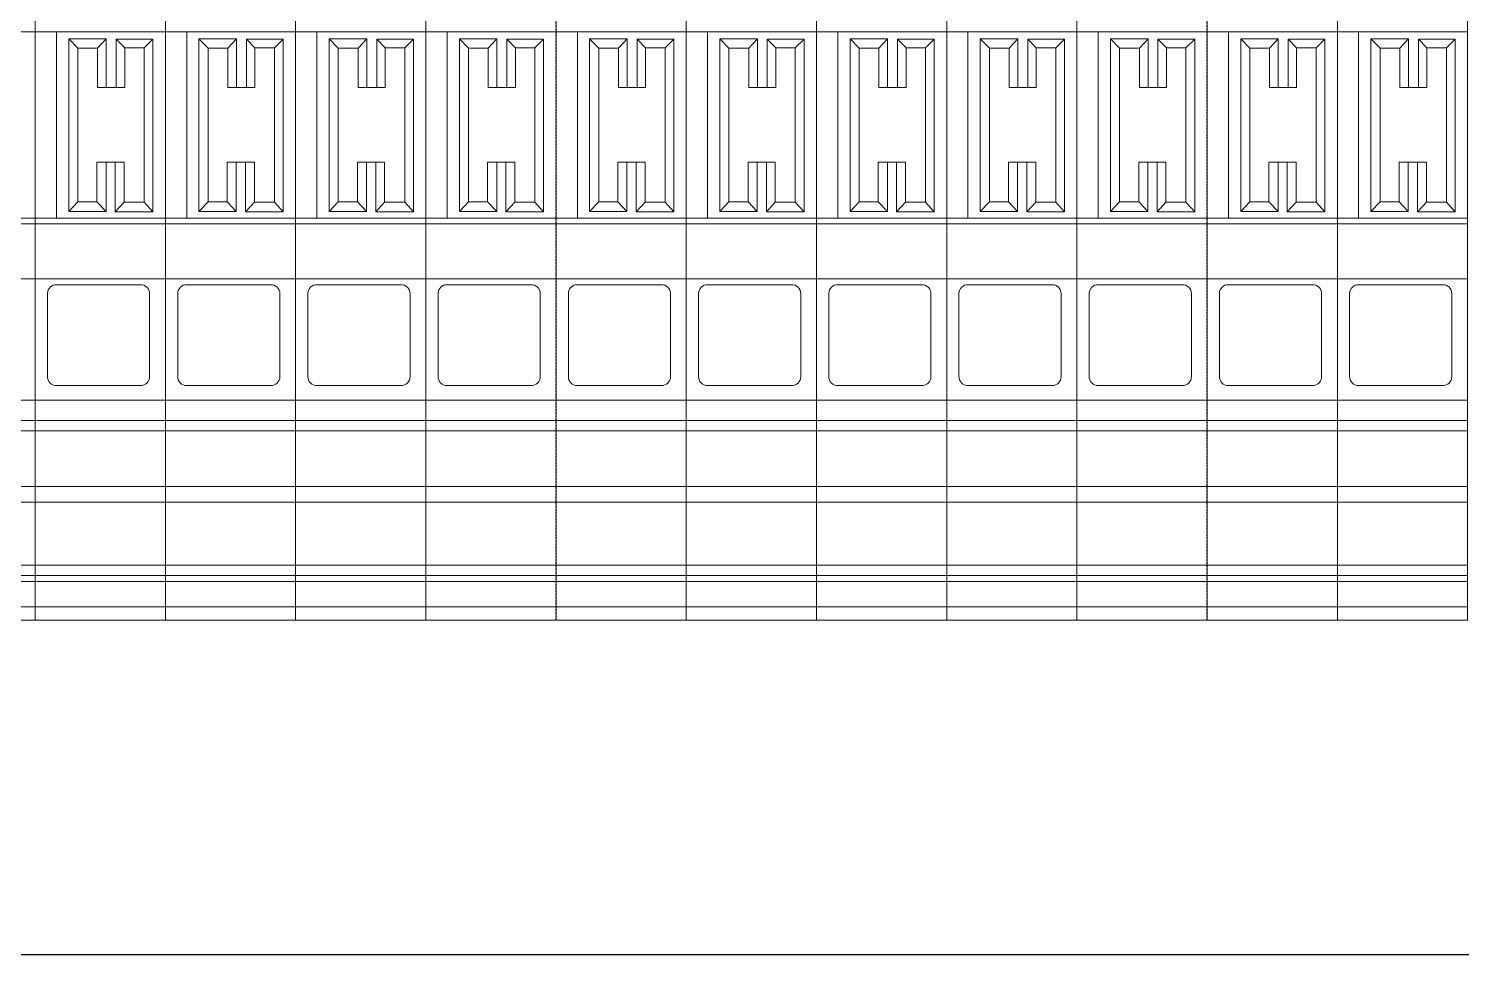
# Model space of a CAD drawing. Header units: inches. Extents: x 784 to 2184505, y 7 to 371504.
# Drawn here: x 1334896 to 1345119, y 277899 to 284505 of the extents above; entities that cross this region are included whole.
import ezdxf

# ---------------------------------------------------------------- set-up
doc = ezdxf.new("R2010")
doc.units = ezdxf.units.IN
doc.header["$MEASUREMENT"] = 0
doc.linetypes.add('DASHED', pattern=[0.3, 0.2, -0.1])

msp = doc.modelspace()

# ---------------------------------------------------------------- linework, layer by layer
at = {"color": 252, "linetype": 'DASHED', "ltscale": 0.25}
for p, q in [((1338658.94062, 284160.87842, 22109411.77061), (1338658.94062, 286956.45739, 22109411.77061)), ((1343304.87185, 284160.87842, 22109411.77061), (1343304.87185, 286956.45739, 22109411.77061)), ((1338658.94062, 282745.64994, 22109411.77061), (1338658.94062, 284160.87842, 22109411.77061)), ((1343304.87185, 282745.64994, 22109411.77061), (1343304.87185, 284160.87842, 22109411.77061)), ((1338658.94062, 280283.64002, 22109411.77061), (1338658.94062, 282745.64994, 22109411.77061)), ((1343304.87185, 280283.64002, 22109411.77061), (1343304.87185, 282745.64994, 22109411.77061))]:
    msp.add_line(p, q, dxfattribs=at)
at = {"color": 0, "lineweight": 13}
for p, q in [((1334013.00939, 284483.26549, 22109411.77061), (1334942.19564, 284483.26549, 22109411.77061)), ((1334942.19564, 284483.26549, 22109411.77061), (1335871.38188, 284483.26549, 22109411.77061)), ((1335094.15284, 283151.89598, 22109411.77061), (1335094.15284, 284483.26549, 22109411.77061)), ((1335181.9584, 283201.40682, 22109411.77061), (1335181.9584, 284432.07839, 22109411.77061)), ((1335181.9584, 284432.07839, 22109411.77061), (1335449.55629, 284432.07839, 22109411.77061)), ((1335246.97197, 284366.62057, 22109411.77061), (1335181.9584, 284432.07839, 22109411.77061)), ((1335387.76139, 284366.62057, 22109411.77061), (1335449.55629, 284432.07839, 22109411.77061)), ((1335449.55629, 284432.07839, 22109411.77061), (1335449.55629, 284086.43111, 22109411.77061)), ((1335520.63698, 284086.43111, 22109411.77061), (1335520.63698, 284429.29091, 22109411.77061)), ((1335520.63698, 284429.29091, 22109411.77061), (1335782.65992, 284429.29091, 22109411.77061)), ((1335581.02944, 284367.68329, 22109411.77061), (1335520.63698, 284429.29091, 22109411.77061)), ((1335720.40334, 284367.68329, 22109411.77061), (1335782.65992, 284429.29091, 22109411.77061)), ((1335782.65992, 284429.29091, 22109411.77061), (1335782.65992, 283198.61934, 22109411.77061)), ((1335871.38188, 284483.26549, 22109411.77061), (1336800.56813, 284483.26549, 22109411.77061)), ((1336023.33908, 283151.89598, 22109411.77061), (1336023.33908, 284483.26549, 22109411.77061)), ((1336111.14464, 283201.40682, 22109411.77061), (1336111.14464, 284432.07839, 22109411.77061)), ((1336111.14464, 284432.07839, 22109411.77061), (1336378.74254, 284432.07839, 22109411.77061)), ((1336176.15821, 284366.62057, 22109411.77061), (1336111.14464, 284432.07839, 22109411.77061)), ((1336316.94763, 284366.62057, 22109411.77061), (1336378.74254, 284432.07839, 22109411.77061)), ((1336378.74254, 284432.07839, 22109411.77061), (1336378.74254, 284086.43111, 22109411.77061)), ((1336449.82323, 284086.43111, 22109411.77061), (1336449.82323, 284429.29091, 22109411.77061)), ((1336449.82323, 284429.29091, 22109411.77061), (1336711.84617, 284429.29091, 22109411.77061)), ((1336510.21568, 284367.68329, 22109411.77061), (1336449.82323, 284429.29091, 22109411.77061)), ((1336649.58959, 284367.68329, 22109411.77061), (1336711.84617, 284429.29091, 22109411.77061)), ((1336711.84617, 284429.29091, 22109411.77061), (1336711.84617, 283198.61934, 22109411.77061)), ((1336800.56813, 284483.26549, 22109411.77061), (1337729.75438, 284483.26549, 22109411.77061)), ((1336952.52533, 283151.89598, 22109411.77061), (1336952.52533, 284483.26549, 22109411.77061)), ((1337040.33089, 283201.40682, 22109411.77061), (1337040.33089, 284432.07839, 22109411.77061)), ((1337040.33089, 284432.07839, 22109411.77061), (1337307.92878, 284432.07839, 22109411.77061)), ((1337105.34446, 284366.62057, 22109411.77061), (1337040.33089, 284432.07839, 22109411.77061)), ((1337246.13388, 284366.62057, 22109411.77061), (1337307.92878, 284432.07839, 22109411.77061)), ((1337307.92878, 284432.07839, 22109411.77061), (1337307.92878, 284086.43111, 22109411.77061)), ((1337379.00948, 284086.43111, 22109411.77061), (1337379.00948, 284429.29091, 22109411.77061)), ((1337379.00948, 284429.29091, 22109411.77061), (1337641.03242, 284429.29091, 22109411.77061)), ((1337439.40193, 284367.68329, 22109411.77061), (1337379.00948, 284429.29091, 22109411.77061)), ((1337578.77584, 284367.68329, 22109411.77061), (1337641.03242, 284429.29091, 22109411.77061)), ((1337641.03242, 284429.29091, 22109411.77061), (1337641.03242, 283198.61934, 22109411.77061)), ((1337729.75438, 284483.26549, 22109411.77061), (1338658.94062, 284483.26549, 22109411.77061)), ((1337881.71157, 283151.89598, 22109411.77061), (1337881.71157, 284483.26549, 22109411.77061)), ((1337969.51713, 283201.40682, 22109411.77061), (1337969.51713, 284432.07839, 22109411.77061)), ((1337969.51713, 284432.07839, 22109411.77061), (1338237.11503, 284432.07839, 22109411.77061)), ((1338034.5307, 284366.62057, 22109411.77061), (1337969.51713, 284432.07839, 22109411.77061)), ((1338175.32013, 284366.62057, 22109411.77061), (1338237.11503, 284432.07839, 22109411.77061)), ((1338237.11503, 284432.07839, 22109411.77061), (1338237.11503, 284086.43111, 22109411.77061)), ((1338308.19572, 284086.43111, 22109411.77061), (1338308.19572, 284429.29091, 22109411.77061)), ((1338308.19572, 284429.29091, 22109411.77061), (1338570.21866, 284429.29091, 22109411.77061)), ((1338368.58818, 284367.68329, 22109411.77061), (1338308.19572, 284429.29091, 22109411.77061)), ((1338507.96208, 284367.68329, 22109411.77061), (1338570.21866, 284429.29091, 22109411.77061)), ((1338570.21866, 284429.29091, 22109411.77061), (1338570.21866, 283198.61934, 22109411.77061)), ((1338658.94062, 284483.26549, 22109411.77061), (1339588.12687, 284483.26549, 22109411.77061)), ((1338810.89782, 283151.89598, 22109411.77061), (1338810.89782, 284483.26549, 22109411.77061)), ((1338898.70338, 283201.40682, 22109411.77061), (1338898.70338, 284432.07839, 22109411.77061)), ((1338898.70338, 284432.07839, 22109411.77061), (1339166.30128, 284432.07839, 22109411.77061)), ((1338963.71695, 284366.62057, 22109411.77061), (1338898.70338, 284432.07839, 22109411.77061)), ((1339104.50637, 284366.62057, 22109411.77061), (1339166.30128, 284432.07839, 22109411.77061)), ((1339166.30128, 284432.07839, 22109411.77061), (1339166.30128, 284086.43111, 22109411.77061)), ((1339237.38197, 284086.43111, 22109411.77061), (1339237.38197, 284429.29091, 22109411.77061)), ((1339237.38197, 284429.29091, 22109411.77061), (1339499.40491, 284429.29091, 22109411.77061)), ((1339297.77442, 284367.68329, 22109411.77061), (1339237.38197, 284429.29091, 22109411.77061)), ((1339437.14833, 284367.68329, 22109411.77061), (1339499.40491, 284429.29091, 22109411.77061)), ((1339499.40491, 284429.29091, 22109411.77061), (1339499.40491, 283198.61934, 22109411.77061)), ((1339588.12687, 284483.26549, 22109411.77061), (1340517.31311, 284483.26549, 22109411.77061)), ((1339740.08407, 283151.89598, 22109411.77061), (1339740.08407, 284483.26549, 22109411.77061)), ((1339827.88963, 283201.40682, 22109411.77061), (1339827.88963, 284432.07839, 22109411.77061)), ((1339827.88963, 284432.07839, 22109411.77061), (1340095.48752, 284432.07839, 22109411.77061)), ((1339892.9032, 284366.62057, 22109411.77061), (1339827.88963, 284432.07839, 22109411.77061)), ((1340033.69262, 284366.62057, 22109411.77061), (1340095.48752, 284432.07839, 22109411.77061)), ((1340095.48752, 284432.07839, 22109411.77061), (1340095.48752, 284086.43111, 22109411.77061)), ((1340166.56821, 284086.43111, 22109411.77061), (1340166.56821, 284429.29091, 22109411.77061)), ((1340166.56821, 284429.29091, 22109411.77061), (1340428.59115, 284429.29091, 22109411.77061)), ((1340226.96067, 284367.68329, 22109411.77061), (1340166.56821, 284429.29091, 22109411.77061)), ((1340366.33457, 284367.68329, 22109411.77061), (1340428.59115, 284429.29091, 22109411.77061)), ((1340428.59115, 284429.29091, 22109411.77061), (1340428.59115, 283198.61934, 22109411.77061)), ((1340517.31311, 284483.26549, 22109411.77061), (1341446.49936, 284483.26549, 22109411.77061)), ((1340669.27031, 283151.89598, 22109411.77061), (1340669.27031, 284483.26549, 22109411.77061)), ((1340757.07587, 283201.40682, 22109411.77061), (1340757.07587, 284432.07839, 22109411.77061)), ((1340757.07587, 284432.07839, 22109411.77061), (1341024.67377, 284432.07839, 22109411.77061)), ((1340822.08944, 284366.62057, 22109411.77061), (1340757.07587, 284432.07839, 22109411.77061)), ((1340962.87886, 284366.62057, 22109411.77061), (1341024.67377, 284432.07839, 22109411.77061)), ((1341024.67377, 284432.07839, 22109411.77061), (1341024.67377, 284086.43111, 22109411.77061)), ((1341095.75446, 284086.43111, 22109411.77061), (1341095.75446, 284429.29091, 22109411.77061)), ((1341095.75446, 284429.29091, 22109411.77061), (1341357.7774, 284429.29091, 22109411.77061)), ((1341156.14691, 284367.68329, 22109411.77061), (1341095.75446, 284429.29091, 22109411.77061)), ((1341295.52082, 284367.68329, 22109411.77061), (1341357.7774, 284429.29091, 22109411.77061)), ((1341357.7774, 284429.29091, 22109411.77061), (1341357.7774, 283198.61934, 22109411.77061)), ((1341446.49936, 284483.26549, 22109411.77061), (1342375.68561, 284483.26549, 22109411.77061)), ((1341598.45656, 283151.89598, 22109411.77061), (1341598.45656, 284483.26549, 22109411.77061)), ((1341686.26212, 283201.40682, 22109411.77061), (1341686.26212, 284432.07839, 22109411.77061)), ((1341686.26212, 284432.07839, 22109411.77061), (1341953.86001, 284432.07839, 22109411.77061)), ((1341751.27569, 284366.62057, 22109411.77061), (1341686.26212, 284432.07839, 22109411.77061)), ((1341892.06511, 284366.62057, 22109411.77061), (1341953.86001, 284432.07839, 22109411.77061)), ((1341953.86001, 284432.07839, 22109411.77061), (1341953.86001, 284086.43111, 22109411.77061)), ((1342024.9407, 284086.43111, 22109411.77061), (1342024.9407, 284429.29091, 22109411.77061)), ((1342024.9407, 284429.29091, 22109411.77061), (1342286.96364, 284429.29091, 22109411.77061)), ((1342085.33316, 284367.68329, 22109411.77061), (1342024.9407, 284429.29091, 22109411.77061)), ((1342224.70706, 284367.68329, 22109411.77061), (1342286.96364, 284429.29091, 22109411.77061)), ((1342286.96364, 284429.29091, 22109411.77061), (1342286.96364, 283198.61934, 22109411.77061)), ((1342375.68561, 284483.26549, 22109411.77061), (1343304.87185, 284483.26549, 22109411.77061)), ((1342527.6428, 283151.89598, 22109411.77061), (1342527.6428, 284483.26549, 22109411.77061)), ((1342615.44836, 283201.40682, 22109411.77061), (1342615.44836, 284432.07839, 22109411.77061)), ((1342615.44836, 284432.07839, 22109411.77061), (1342883.04626, 284432.07839, 22109411.77061)), ((1342680.46193, 284366.62057, 22109411.77061), (1342615.44836, 284432.07839, 22109411.77061)), ((1342821.25135, 284366.62057, 22109411.77061), (1342883.04626, 284432.07839, 22109411.77061)), ((1342883.04626, 284432.07839, 22109411.77061), (1342883.04626, 284086.43111, 22109411.77061)), ((1342954.12695, 284086.43111, 22109411.77061), (1342954.12695, 284429.29091, 22109411.77061)), ((1342954.12695, 284429.29091, 22109411.77061), (1343216.14989, 284429.29091, 22109411.77061)), ((1343014.5194, 284367.68329, 22109411.77061), (1342954.12695, 284429.29091, 22109411.77061)), ((1343153.89331, 284367.68329, 22109411.77061), (1343216.14989, 284429.29091, 22109411.77061)), ((1343216.14989, 284429.29091, 22109411.77061), (1343216.14989, 283198.61934, 22109411.77061)), ((1343304.87185, 284483.26549, 22109411.77061), (1344234.0581, 284483.26549, 22109411.77061)), ((1343456.82905, 283151.89598, 22109411.77061), (1343456.82905, 284483.26549, 22109411.77061)), ((1343544.63461, 283201.40682, 22109411.77061), (1343544.63461, 284432.07839, 22109411.77061)), ((1343544.63461, 284432.07839, 22109411.77061), (1343812.2325, 284432.07839, 22109411.77061)), ((1343609.64818, 284366.62057, 22109411.77061), (1343544.63461, 284432.07839, 22109411.77061)), ((1343750.4376, 284366.62057, 22109411.77061), (1343812.2325, 284432.07839, 22109411.77061)), ((1343812.2325, 284432.07839, 22109411.77061), (1343812.2325, 284086.43111, 22109411.77061)), ((1343883.3132, 284086.43111, 22109411.77061), (1343883.3132, 284429.29091, 22109411.77061)), ((1343883.3132, 284429.29091, 22109411.77061), (1344145.33614, 284429.29091, 22109411.77061)), ((1343943.70565, 284367.68329, 22109411.77061), (1343883.3132, 284429.29091, 22109411.77061)), ((1344083.07956, 284367.68329, 22109411.77061), (1344145.33614, 284429.29091, 22109411.77061)), ((1344145.33614, 284429.29091, 22109411.77061), (1344145.33614, 283198.61934, 22109411.77061)), ((1344234.0581, 284483.26549, 22109411.77061), (1345163.24434, 284483.26549, 22109411.77061)), ((1344386.01529, 283151.89598, 22109411.77061), (1344386.01529, 284483.26549, 22109411.77061)), ((1344473.82085, 283201.40682, 22109411.77061), (1344473.82085, 284432.07839, 22109411.77061)), ((1344473.82085, 284432.07839, 22109411.77061), (1344741.41875, 284432.07839, 22109411.77061)), ((1344538.83443, 284366.62057, 22109411.77061), (1344473.82085, 284432.07839, 22109411.77061)), ((1344679.62385, 284366.62057, 22109411.77061), (1344741.41875, 284432.07839, 22109411.77061)), ((1344741.41875, 284432.07839, 22109411.77061), (1344741.41875, 284086.43111, 22109411.77061)), ((1344812.49944, 284086.43111, 22109411.77061), (1344812.49944, 284429.29091, 22109411.77061)), ((1344812.49944, 284429.29091, 22109411.77061), (1345074.52238, 284429.29091, 22109411.77061)), ((1344872.8919, 284367.68329, 22109411.77061), (1344812.49944, 284429.29091, 22109411.77061)), ((1345012.2658, 284367.68329, 22109411.77061), (1345074.52238, 284429.29091, 22109411.77061)), ((1345074.52238, 284429.29091, 22109411.77061), (1345074.52238, 283198.61934, 22109411.77061)), ((1335246.97197, 283269.48661, 22109411.77061), (1335246.97197, 284366.62057, 22109411.77061)), ((1335246.97197, 284366.62057, 22109411.77061), (1335387.76139, 284366.62057, 22109411.77061)), ((1335387.76139, 284366.62057, 22109411.77061), (1335387.76139, 284086.43111, 22109411.77061)), ((1335581.02944, 284086.43111, 22109411.77061), (1335581.02944, 284367.68329, 22109411.77061)), ((1335581.02944, 284367.68329, 22109411.77061), (1335720.40334, 284367.68329, 22109411.77061)), ((1335720.40334, 284367.68329, 22109411.77061), (1335720.40334, 283266.62945, 22109411.77061)), ((1336176.15821, 283269.48661, 22109411.77061), (1336176.15821, 284366.62057, 22109411.77061)), ((1336176.15821, 284366.62057, 22109411.77061), (1336316.94763, 284366.62057, 22109411.77061)), ((1336316.94763, 284366.62057, 22109411.77061), (1336316.94763, 284086.43111, 22109411.77061)), ((1336510.21568, 284086.43111, 22109411.77061), (1336510.21568, 284367.68329, 22109411.77061)), ((1336510.21568, 284367.68329, 22109411.77061), (1336649.58959, 284367.68329, 22109411.77061)), ((1336649.58959, 284367.68329, 22109411.77061), (1336649.58959, 283266.62945, 22109411.77061)), ((1337105.34446, 283269.48661, 22109411.77061), (1337105.34446, 284366.62057, 22109411.77061)), ((1337105.34446, 284366.62057, 22109411.77061), (1337246.13388, 284366.62057, 22109411.77061)), ((1337246.13388, 284366.62057, 22109411.77061), (1337246.13388, 284086.43111, 22109411.77061)), ((1337439.40193, 284086.43111, 22109411.77061), (1337439.40193, 284367.68329, 22109411.77061)), ((1337439.40193, 284367.68329, 22109411.77061), (1337578.77584, 284367.68329, 22109411.77061)), ((1337578.77584, 284367.68329, 22109411.77061), (1337578.77584, 283266.62945, 22109411.77061)), ((1338034.5307, 283269.48661, 22109411.77061), (1338034.5307, 284366.62057, 22109411.77061)), ((1338034.5307, 284366.62057, 22109411.77061), (1338175.32013, 284366.62057, 22109411.77061)), ((1338175.32013, 284366.62057, 22109411.77061), (1338175.32013, 284086.43111, 22109411.77061)), ((1338368.58818, 284086.43111, 22109411.77061), (1338368.58818, 284367.68329, 22109411.77061)), ((1338368.58818, 284367.68329, 22109411.77061), (1338507.96208, 284367.68329, 22109411.77061)), ((1338507.96208, 284367.68329, 22109411.77061), (1338507.96208, 283266.62945, 22109411.77061)), ((1338963.71695, 283269.48661, 22109411.77061), (1338963.71695, 284366.62057, 22109411.77061)), ((1338963.71695, 284366.62057, 22109411.77061), (1339104.50637, 284366.62057, 22109411.77061)), ((1339104.50637, 284366.62057, 22109411.77061), (1339104.50637, 284086.43111, 22109411.77061)), ((1339297.77442, 284086.43111, 22109411.77061), (1339297.77442, 284367.68329, 22109411.77061)), ((1339297.77442, 284367.68329, 22109411.77061), (1339437.14833, 284367.68329, 22109411.77061)), ((1339437.14833, 284367.68329, 22109411.77061), (1339437.14833, 283266.62945, 22109411.77061)), ((1339892.9032, 283269.48661, 22109411.77061), (1339892.9032, 284366.62057, 22109411.77061)), ((1339892.9032, 284366.62057, 22109411.77061), (1340033.69262, 284366.62057, 22109411.77061)), ((1340033.69262, 284366.62057, 22109411.77061), (1340033.69262, 284086.43111, 22109411.77061)), ((1340226.96067, 284086.43111, 22109411.77061), (1340226.96067, 284367.68329, 22109411.77061)), ((1340226.96067, 284367.68329, 22109411.77061), (1340366.33457, 284367.68329, 22109411.77061)), ((1340366.33457, 284367.68329, 22109411.77061), (1340366.33457, 283266.62945, 22109411.77061)), ((1340822.08944, 283269.48661, 22109411.77061), (1340822.08944, 284366.62057, 22109411.77061)), ((1340822.08944, 284366.62057, 22109411.77061), (1340962.87886, 284366.62057, 22109411.77061)), ((1340962.87886, 284366.62057, 22109411.77061), (1340962.87886, 284086.43111, 22109411.77061)), ((1341156.14691, 284086.43111, 22109411.77061), (1341156.14691, 284367.68329, 22109411.77061)), ((1341156.14691, 284367.68329, 22109411.77061), (1341295.52082, 284367.68329, 22109411.77061)), ((1341295.52082, 284367.68329, 22109411.77061), (1341295.52082, 283266.62945, 22109411.77061)), ((1341751.27569, 283269.48661, 22109411.77061), (1341751.27569, 284366.62057, 22109411.77061)), ((1341751.27569, 284366.62057, 22109411.77061), (1341892.06511, 284366.62057, 22109411.77061)), ((1341892.06511, 284366.62057, 22109411.77061), (1341892.06511, 284086.43111, 22109411.77061)), ((1342085.33316, 284086.43111, 22109411.77061), (1342085.33316, 284367.68329, 22109411.77061)), ((1342085.33316, 284367.68329, 22109411.77061), (1342224.70706, 284367.68329, 22109411.77061)), ((1342224.70706, 284367.68329, 22109411.77061), (1342224.70706, 283266.62945, 22109411.77061)), ((1342680.46193, 283269.48661, 22109411.77061), (1342680.46193, 284366.62057, 22109411.77061)), ((1342680.46193, 284366.62057, 22109411.77061), (1342821.25135, 284366.62057, 22109411.77061)), ((1342821.25135, 284366.62057, 22109411.77061), (1342821.25135, 284086.43111, 22109411.77061)), ((1343014.5194, 284086.43111, 22109411.77061), (1343014.5194, 284367.68329, 22109411.77061)), ((1343014.5194, 284367.68329, 22109411.77061), (1343153.89331, 284367.68329, 22109411.77061)), ((1343153.89331, 284367.68329, 22109411.77061), (1343153.89331, 283266.62945, 22109411.77061)), ((1343609.64818, 283269.48661, 22109411.77061), (1343609.64818, 284366.62057, 22109411.77061)), ((1343609.64818, 284366.62057, 22109411.77061), (1343750.4376, 284366.62057, 22109411.77061)), ((1343750.4376, 284366.62057, 22109411.77061), (1343750.4376, 284086.43111, 22109411.77061)), ((1343943.70565, 284086.43111, 22109411.77061), (1343943.70565, 284367.68329, 22109411.77061)), ((1343943.70565, 284367.68329, 22109411.77061), (1344083.07956, 284367.68329, 22109411.77061)), ((1344083.07956, 284367.68329, 22109411.77061), (1344083.07956, 283266.62945, 22109411.77061)), ((1344538.83443, 283269.48661, 22109411.77061), (1344538.83443, 284366.62057, 22109411.77061)), ((1344538.83443, 284366.62057, 22109411.77061), (1344679.62385, 284366.62057, 22109411.77061)), ((1344679.62385, 284366.62057, 22109411.77061), (1344679.62385, 284086.43111, 22109411.77061)), ((1344872.8919, 284086.43111, 22109411.77061), (1344872.8919, 284367.68329, 22109411.77061)), ((1344872.8919, 284367.68329, 22109411.77061), (1345012.2658, 284367.68329, 22109411.77061)), ((1345012.2658, 284367.68329, 22109411.77061), (1345012.2658, 283266.62945, 22109411.77061)), ((1335387.76139, 284086.43111, 22109411.77061), (1335520.63698, 284086.43111, 22109411.77061)), ((1335520.63698, 284086.43111, 22109411.77061), (1335581.02944, 284086.43111, 22109411.77061)), ((1336316.94763, 284086.43111, 22109411.77061), (1336449.82323, 284086.43111, 22109411.77061)), ((1336449.82323, 284086.43111, 22109411.77061), (1336510.21568, 284086.43111, 22109411.77061)), ((1337246.13388, 284086.43111, 22109411.77061), (1337379.00948, 284086.43111, 22109411.77061)), ((1337379.00948, 284086.43111, 22109411.77061), (1337439.40193, 284086.43111, 22109411.77061)), ((1338175.32013, 284086.43111, 22109411.77061), (1338308.19572, 284086.43111, 22109411.77061)), ((1338308.19572, 284086.43111, 22109411.77061), (1338368.58818, 284086.43111, 22109411.77061)), ((1339104.50637, 284086.43111, 22109411.77061), (1339237.38197, 284086.43111, 22109411.77061)), ((1339237.38197, 284086.43111, 22109411.77061), (1339297.77442, 284086.43111, 22109411.77061)), ((1340033.69262, 284086.43111, 22109411.77061), (1340166.56821, 284086.43111, 22109411.77061)), ((1340166.56821, 284086.43111, 22109411.77061), (1340226.96067, 284086.43111, 22109411.77061)), ((1340962.87886, 284086.43111, 22109411.77061), (1341095.75446, 284086.43111, 22109411.77061)), ((1341095.75446, 284086.43111, 22109411.77061), (1341156.14691, 284086.43111, 22109411.77061)), ((1341892.06511, 284086.43111, 22109411.77061), (1342024.9407, 284086.43111, 22109411.77061)), ((1342024.9407, 284086.43111, 22109411.77061), (1342085.33316, 284086.43111, 22109411.77061)), ((1342821.25135, 284086.43111, 22109411.77061), (1342954.12695, 284086.43111, 22109411.77061)), ((1342954.12695, 284086.43111, 22109411.77061), (1343014.5194, 284086.43111, 22109411.77061)), ((1343750.4376, 284086.43111, 22109411.77061), (1343883.3132, 284086.43111, 22109411.77061)), ((1343883.3132, 284086.43111, 22109411.77061), (1343943.70565, 284086.43111, 22109411.77061)), ((1344679.62385, 284086.43111, 22109411.77061), (1344812.49944, 284086.43111, 22109411.77061)), ((1344812.49944, 284086.43111, 22109411.77061), (1344872.8919, 284086.43111, 22109411.77061)), ((1335448.16255, 283552.62906, 22109411.77061), (1335383.0793, 283552.62906, 22109411.77061)), ((1335383.0793, 283552.62906, 22109411.77061), (1335383.0793, 283269.48661, 22109411.77061)), ((1335577.54509, 283552.62906, 22109411.77061), (1335448.16255, 283552.62906, 22109411.77061)), ((1335448.16255, 283552.62906, 22109411.77061), (1335448.16255, 283201.40682, 22109411.77061)), ((1335513.66829, 283198.61934, 22109411.77061), (1335513.66829, 283552.62906, 22109411.77061)), ((1335577.54509, 283266.62945, 22109411.77061), (1335577.54509, 283552.62906, 22109411.77061)), ((1336377.3488, 283552.62906, 22109411.77061), (1336312.26554, 283552.62906, 22109411.77061)), ((1336312.26554, 283552.62906, 22109411.77061), (1336312.26554, 283269.48661, 22109411.77061)), ((1336506.73134, 283552.62906, 22109411.77061), (1336377.3488, 283552.62906, 22109411.77061)), ((1336377.3488, 283552.62906, 22109411.77061), (1336377.3488, 283201.40682, 22109411.77061)), ((1336442.85453, 283198.61934, 22109411.77061), (1336442.85453, 283552.62906, 22109411.77061)), ((1336506.73134, 283266.62945, 22109411.77061), (1336506.73134, 283552.62906, 22109411.77061)), ((1337306.53505, 283552.62906, 22109411.77061), (1337241.45179, 283552.62906, 22109411.77061)), ((1337241.45179, 283552.62906, 22109411.77061), (1337241.45179, 283269.48661, 22109411.77061)), ((1337435.91758, 283552.62906, 22109411.77061), (1337306.53505, 283552.62906, 22109411.77061)), ((1337306.53505, 283552.62906, 22109411.77061), (1337306.53505, 283201.40682, 22109411.77061)), ((1337372.04078, 283198.61934, 22109411.77061), (1337372.04078, 283552.62906, 22109411.77061)), ((1337435.91758, 283266.62945, 22109411.77061), (1337435.91758, 283552.62906, 22109411.77061)), ((1338235.72129, 283552.62906, 22109411.77061), (1338170.63803, 283552.62906, 22109411.77061)), ((1338170.63803, 283552.62906, 22109411.77061), (1338170.63803, 283269.48661, 22109411.77061)), ((1338365.10383, 283552.62906, 22109411.77061), (1338235.72129, 283552.62906, 22109411.77061)), ((1338235.72129, 283552.62906, 22109411.77061), (1338235.72129, 283201.40682, 22109411.77061)), ((1338301.22703, 283198.61934, 22109411.77061), (1338301.22703, 283552.62906, 22109411.77061)), ((1338365.10383, 283266.62945, 22109411.77061), (1338365.10383, 283552.62906, 22109411.77061)), ((1339164.90754, 283552.62906, 22109411.77061), (1339099.82428, 283552.62906, 22109411.77061)), ((1339099.82428, 283552.62906, 22109411.77061), (1339099.82428, 283269.48661, 22109411.77061)), ((1339294.29007, 283552.62906, 22109411.77061), (1339164.90754, 283552.62906, 22109411.77061)), ((1339164.90754, 283552.62906, 22109411.77061), (1339164.90754, 283201.40682, 22109411.77061)), ((1339230.41327, 283198.61934, 22109411.77061), (1339230.41327, 283552.62906, 22109411.77061)), ((1339294.29007, 283266.62945, 22109411.77061), (1339294.29007, 283552.62906, 22109411.77061)), ((1340094.09378, 283552.62906, 22109411.77061), (1340029.01052, 283552.62906, 22109411.77061)), ((1340029.01052, 283552.62906, 22109411.77061), (1340029.01052, 283269.48661, 22109411.77061)), ((1340223.47632, 283552.62906, 22109411.77061), (1340094.09378, 283552.62906, 22109411.77061)), ((1340094.09378, 283552.62906, 22109411.77061), (1340094.09378, 283201.40682, 22109411.77061)), ((1340159.59952, 283198.61934, 22109411.77061), (1340159.59952, 283552.62906, 22109411.77061)), ((1340223.47632, 283266.62945, 22109411.77061), (1340223.47632, 283552.62906, 22109411.77061)), ((1341023.28003, 283552.62906, 22109411.77061), (1340958.19677, 283552.62906, 22109411.77061)), ((1340958.19677, 283552.62906, 22109411.77061), (1340958.19677, 283269.48661, 22109411.77061)), ((1341152.66257, 283552.62906, 22109411.77061), (1341023.28003, 283552.62906, 22109411.77061)), ((1341023.28003, 283552.62906, 22109411.77061), (1341023.28003, 283201.40682, 22109411.77061)), ((1341088.78576, 283198.61934, 22109411.77061), (1341088.78576, 283552.62906, 22109411.77061)), ((1341152.66257, 283266.62945, 22109411.77061), (1341152.66257, 283552.62906, 22109411.77061)), ((1341952.46627, 283552.62906, 22109411.77061), (1341887.38302, 283552.62906, 22109411.77061)), ((1341887.38302, 283552.62906, 22109411.77061), (1341887.38302, 283269.48661, 22109411.77061)), ((1342081.84881, 283552.62906, 22109411.77061), (1341952.46627, 283552.62906, 22109411.77061)), ((1341952.46627, 283552.62906, 22109411.77061), (1341952.46627, 283201.40682, 22109411.77061)), ((1342017.97201, 283198.61934, 22109411.77061), (1342017.97201, 283552.62906, 22109411.77061)), ((1342081.84881, 283266.62945, 22109411.77061), (1342081.84881, 283552.62906, 22109411.77061)), ((1342881.65252, 283552.62906, 22109411.77061), (1342816.56926, 283552.62906, 22109411.77061)), ((1342816.56926, 283552.62906, 22109411.77061), (1342816.56926, 283269.48661, 22109411.77061)), ((1343011.03506, 283552.62906, 22109411.77061), (1342881.65252, 283552.62906, 22109411.77061)), ((1342881.65252, 283552.62906, 22109411.77061), (1342881.65252, 283201.40682, 22109411.77061)), ((1342947.15825, 283198.61934, 22109411.77061), (1342947.15825, 283552.62906, 22109411.77061)), ((1343011.03506, 283266.62945, 22109411.77061), (1343011.03506, 283552.62906, 22109411.77061)), ((1343810.83877, 283552.62906, 22109411.77061), (1343745.75551, 283552.62906, 22109411.77061)), ((1343745.75551, 283552.62906, 22109411.77061), (1343745.75551, 283269.48661, 22109411.77061)), ((1343940.2213, 283552.62906, 22109411.77061), (1343810.83877, 283552.62906, 22109411.77061)), ((1343810.83877, 283552.62906, 22109411.77061), (1343810.83877, 283201.40682, 22109411.77061)), ((1343876.3445, 283198.61934, 22109411.77061), (1343876.3445, 283552.62906, 22109411.77061)), ((1343940.2213, 283266.62945, 22109411.77061), (1343940.2213, 283552.62906, 22109411.77061)), ((1344740.02501, 283552.62906, 22109411.77061), (1344674.94175, 283552.62906, 22109411.77061)), ((1344674.94175, 283552.62906, 22109411.77061), (1344674.94175, 283269.48661, 22109411.77061)), ((1344869.40755, 283552.62906, 22109411.77061), (1344740.02501, 283552.62906, 22109411.77061)), ((1344740.02501, 283552.62906, 22109411.77061), (1344740.02501, 283201.40682, 22109411.77061)), ((1344805.53075, 283198.61934, 22109411.77061), (1344805.53075, 283552.62906, 22109411.77061)), ((1344869.40755, 283266.62945, 22109411.77061), (1344869.40755, 283552.62906, 22109411.77061)), ((1335246.97197, 283269.48661, 22109411.77061), (1335181.9584, 283201.40682, 22109411.77061)), ((1335448.16255, 283201.40682, 22109411.77061), (1335181.9584, 283201.40682, 22109411.77061)), ((1335383.0793, 283269.48661, 22109411.77061), (1335246.97197, 283269.48661, 22109411.77061)), ((1335383.0793, 283269.48661, 22109411.77061), (1335448.16255, 283201.40682, 22109411.77061)), ((1335577.54509, 283266.62945, 22109411.77061), (1335513.66829, 283198.61934, 22109411.77061)), ((1335782.65992, 283198.61934, 22109411.77061), (1335513.66829, 283198.61934, 22109411.77061)), ((1335720.40334, 283266.62945, 22109411.77061), (1335577.54509, 283266.62945, 22109411.77061)), ((1335720.40334, 283266.62945, 22109411.77061), (1335782.65992, 283198.61934, 22109411.77061)), ((1336176.15821, 283269.48661, 22109411.77061), (1336111.14464, 283201.40682, 22109411.77061)), ((1336377.3488, 283201.40682, 22109411.77061), (1336111.14464, 283201.40682, 22109411.77061)), ((1336312.26554, 283269.48661, 22109411.77061), (1336176.15821, 283269.48661, 22109411.77061)), ((1336312.26554, 283269.48661, 22109411.77061), (1336377.3488, 283201.40682, 22109411.77061)), ((1336506.73134, 283266.62945, 22109411.77061), (1336442.85453, 283198.61934, 22109411.77061)), ((1336711.84617, 283198.61934, 22109411.77061), (1336442.85453, 283198.61934, 22109411.77061)), ((1336649.58959, 283266.62945, 22109411.77061), (1336506.73134, 283266.62945, 22109411.77061)), ((1336649.58959, 283266.62945, 22109411.77061), (1336711.84617, 283198.61934, 22109411.77061)), ((1337105.34446, 283269.48661, 22109411.77061), (1337040.33089, 283201.40682, 22109411.77061)), ((1337306.53505, 283201.40682, 22109411.77061), (1337040.33089, 283201.40682, 22109411.77061)), ((1337241.45179, 283269.48661, 22109411.77061), (1337105.34446, 283269.48661, 22109411.77061)), ((1337241.45179, 283269.48661, 22109411.77061), (1337306.53505, 283201.40682, 22109411.77061)), ((1337435.91758, 283266.62945, 22109411.77061), (1337372.04078, 283198.61934, 22109411.77061)), ((1337641.03242, 283198.61934, 22109411.77061), (1337372.04078, 283198.61934, 22109411.77061)), ((1337578.77584, 283266.62945, 22109411.77061), (1337435.91758, 283266.62945, 22109411.77061)), ((1337578.77584, 283266.62945, 22109411.77061), (1337641.03242, 283198.61934, 22109411.77061)), ((1338034.5307, 283269.48661, 22109411.77061), (1337969.51713, 283201.40682, 22109411.77061)), ((1338235.72129, 283201.40682, 22109411.77061), (1337969.51713, 283201.40682, 22109411.77061)), ((1338170.63803, 283269.48661, 22109411.77061), (1338034.5307, 283269.48661, 22109411.77061)), ((1338170.63803, 283269.48661, 22109411.77061), (1338235.72129, 283201.40682, 22109411.77061)), ((1338365.10383, 283266.62945, 22109411.77061), (1338301.22703, 283198.61934, 22109411.77061)), ((1338570.21866, 283198.61934, 22109411.77061), (1338301.22703, 283198.61934, 22109411.77061)), ((1338507.96208, 283266.62945, 22109411.77061), (1338365.10383, 283266.62945, 22109411.77061)), ((1338507.96208, 283266.62945, 22109411.77061), (1338570.21866, 283198.61934, 22109411.77061)), ((1338963.71695, 283269.48661, 22109411.77061), (1338898.70338, 283201.40682, 22109411.77061)), ((1339164.90754, 283201.40682, 22109411.77061), (1338898.70338, 283201.40682, 22109411.77061)), ((1339099.82428, 283269.48661, 22109411.77061), (1338963.71695, 283269.48661, 22109411.77061)), ((1339099.82428, 283269.48661, 22109411.77061), (1339164.90754, 283201.40682, 22109411.77061)), ((1339294.29007, 283266.62945, 22109411.77061), (1339230.41327, 283198.61934, 22109411.77061)), ((1339499.40491, 283198.61934, 22109411.77061), (1339230.41327, 283198.61934, 22109411.77061)), ((1339437.14833, 283266.62945, 22109411.77061), (1339294.29007, 283266.62945, 22109411.77061)), ((1339437.14833, 283266.62945, 22109411.77061), (1339499.40491, 283198.61934, 22109411.77061)), ((1339892.9032, 283269.48661, 22109411.77061), (1339827.88963, 283201.40682, 22109411.77061)), ((1340094.09378, 283201.40682, 22109411.77061), (1339827.88963, 283201.40682, 22109411.77061)), ((1340029.01052, 283269.48661, 22109411.77061), (1339892.9032, 283269.48661, 22109411.77061)), ((1340029.01052, 283269.48661, 22109411.77061), (1340094.09378, 283201.40682, 22109411.77061)), ((1340223.47632, 283266.62945, 22109411.77061), (1340159.59952, 283198.61934, 22109411.77061)), ((1340428.59115, 283198.61934, 22109411.77061), (1340159.59952, 283198.61934, 22109411.77061)), ((1340366.33457, 283266.62945, 22109411.77061), (1340223.47632, 283266.62945, 22109411.77061)), ((1340366.33457, 283266.62945, 22109411.77061), (1340428.59115, 283198.61934, 22109411.77061)), ((1340822.08944, 283269.48661, 22109411.77061), (1340757.07587, 283201.40682, 22109411.77061)), ((1341023.28003, 283201.40682, 22109411.77061), (1340757.07587, 283201.40682, 22109411.77061)), ((1340958.19677, 283269.48661, 22109411.77061), (1340822.08944, 283269.48661, 22109411.77061)), ((1340958.19677, 283269.48661, 22109411.77061), (1341023.28003, 283201.40682, 22109411.77061)), ((1341152.66257, 283266.62945, 22109411.77061), (1341088.78576, 283198.61934, 22109411.77061)), ((1341357.7774, 283198.61934, 22109411.77061), (1341088.78576, 283198.61934, 22109411.77061)), ((1341295.52082, 283266.62945, 22109411.77061), (1341152.66257, 283266.62945, 22109411.77061)), ((1341295.52082, 283266.62945, 22109411.77061), (1341357.7774, 283198.61934, 22109411.77061)), ((1341751.27569, 283269.48661, 22109411.77061), (1341686.26212, 283201.40682, 22109411.77061)), ((1341952.46627, 283201.40682, 22109411.77061), (1341686.26212, 283201.40682, 22109411.77061)), ((1341887.38302, 283269.48661, 22109411.77061), (1341751.27569, 283269.48661, 22109411.77061)), ((1341887.38302, 283269.48661, 22109411.77061), (1341952.46627, 283201.40682, 22109411.77061)), ((1342081.84881, 283266.62945, 22109411.77061), (1342017.97201, 283198.61934, 22109411.77061)), ((1342286.96364, 283198.61934, 22109411.77061), (1342017.97201, 283198.61934, 22109411.77061)), ((1342224.70706, 283266.62945, 22109411.77061), (1342081.84881, 283266.62945, 22109411.77061)), ((1342224.70706, 283266.62945, 22109411.77061), (1342286.96364, 283198.61934, 22109411.77061)), ((1342680.46193, 283269.48661, 22109411.77061), (1342615.44836, 283201.40682, 22109411.77061)), ((1342881.65252, 283201.40682, 22109411.77061), (1342615.44836, 283201.40682, 22109411.77061)), ((1342816.56926, 283269.48661, 22109411.77061), (1342680.46193, 283269.48661, 22109411.77061)), ((1342816.56926, 283269.48661, 22109411.77061), (1342881.65252, 283201.40682, 22109411.77061)), ((1343011.03506, 283266.62945, 22109411.77061), (1342947.15825, 283198.61934, 22109411.77061)), ((1343216.14989, 283198.61934, 22109411.77061), (1342947.15825, 283198.61934, 22109411.77061)), ((1343153.89331, 283266.62945, 22109411.77061), (1343011.03506, 283266.62945, 22109411.77061)), ((1343153.89331, 283266.62945, 22109411.77061), (1343216.14989, 283198.61934, 22109411.77061)), ((1343609.64818, 283269.48661, 22109411.77061), (1343544.63461, 283201.40682, 22109411.77061)), ((1343810.83877, 283201.40682, 22109411.77061), (1343544.63461, 283201.40682, 22109411.77061)), ((1343745.75551, 283269.48661, 22109411.77061), (1343609.64818, 283269.48661, 22109411.77061)), ((1343745.75551, 283269.48661, 22109411.77061), (1343810.83877, 283201.40682, 22109411.77061)), ((1343940.2213, 283266.62945, 22109411.77061), (1343876.3445, 283198.61934, 22109411.77061)), ((1344145.33614, 283198.61934, 22109411.77061), (1343876.3445, 283198.61934, 22109411.77061)), ((1344083.07956, 283266.62945, 22109411.77061), (1343940.2213, 283266.62945, 22109411.77061)), ((1344083.07956, 283266.62945, 22109411.77061), (1344145.33614, 283198.61934, 22109411.77061)), ((1344538.83443, 283269.48661, 22109411.77061), (1344473.82085, 283201.40682, 22109411.77061)), ((1344740.02501, 283201.40682, 22109411.77061), (1344473.82085, 283201.40682, 22109411.77061)), ((1344674.94175, 283269.48661, 22109411.77061), (1344538.83443, 283269.48661, 22109411.77061)), ((1344674.94175, 283269.48661, 22109411.77061), (1344740.02501, 283201.40682, 22109411.77061)), ((1344869.40755, 283266.62945, 22109411.77061), (1344805.53075, 283198.61934, 22109411.77061)), ((1345074.52238, 283198.61934, 22109411.77061), (1344805.53075, 283198.61934, 22109411.77061)), ((1345012.2658, 283266.62945, 22109411.77061), (1344869.40755, 283266.62945, 22109411.77061)), ((1345012.2658, 283266.62945, 22109411.77061), (1345074.52238, 283198.61934, 22109411.77061)), ((1334013.00939, 283151.89598, 22109411.77061), (1334942.19564, 283151.89598, 22109411.77061)), ((1334013.00939, 283112.4155, 22109411.77061), (1334942.19564, 283112.4155, 22109411.77061)), ((1334942.19564, 283151.89598, 22109411.77061), (1335871.38188, 283151.89598, 22109411.77061)), ((1334942.19564, 283112.4155, 22109411.77061), (1335871.38188, 283112.4155, 22109411.77061)), ((1335871.38188, 283151.89598, 22109411.77061), (1336800.56813, 283151.89598, 22109411.77061)), ((1335871.38188, 283112.4155, 22109411.77061), (1336800.56813, 283112.4155, 22109411.77061)), ((1336800.56813, 283151.89598, 22109411.77061), (1337729.75438, 283151.89598, 22109411.77061)), ((1336800.56813, 283112.4155, 22109411.77061), (1337729.75438, 283112.4155, 22109411.77061)), ((1337729.75438, 283151.89598, 22109411.77061), (1338658.94062, 283151.89598, 22109411.77061)), ((1337729.75438, 283112.4155, 22109411.77061), (1338658.94062, 283112.4155, 22109411.77061)), ((1338658.94062, 283151.89598, 22109411.77061), (1339588.12687, 283151.89598, 22109411.77061)), ((1338658.94062, 283112.4155, 22109411.77061), (1339588.12687, 283112.4155, 22109411.77061)), ((1339588.12687, 283151.89598, 22109411.77061), (1340517.31311, 283151.89598, 22109411.77061)), ((1339588.12687, 283112.4155, 22109411.77061), (1340517.31311, 283112.4155, 22109411.77061)), ((1340517.31311, 283151.89598, 22109411.77061), (1341446.49936, 283151.89598, 22109411.77061)), ((1340517.31311, 283112.4155, 22109411.77061), (1341446.49936, 283112.4155, 22109411.77061)), ((1341446.49936, 283151.89598, 22109411.77061), (1342375.68561, 283151.89598, 22109411.77061)), ((1341446.49936, 283112.4155, 22109411.77061), (1342375.68561, 283112.4155, 22109411.77061)), ((1342375.68561, 283151.89598, 22109411.77061), (1343304.87185, 283151.89598, 22109411.77061)), ((1342375.68561, 283112.4155, 22109411.77061), (1343304.87185, 283112.4155, 22109411.77061)), ((1343304.87185, 283151.89598, 22109411.77061), (1344234.0581, 283151.89598, 22109411.77061)), ((1343304.87185, 283112.4155, 22109411.77061), (1344234.0581, 283112.4155, 22109411.77061)), ((1344234.0581, 283151.89598, 22109411.77061), (1345163.24434, 283151.89598, 22109411.77061)), ((1344234.0581, 283112.4155, 22109411.77061), (1345163.24434, 283112.4155, 22109411.77061)), ((1334013.00939, 282719.80407, 22109411.77061), (1334942.19564, 282719.80407, 22109411.77061)), ((1334942.19564, 282719.80407, 22109411.77061), (1335871.38188, 282719.80407, 22109411.77061)), ((1335871.38188, 282719.80407, 22109411.77061), (1336800.56813, 282719.80407, 22109411.77061)), ((1336800.56813, 282719.80407, 22109411.77061), (1337729.75438, 282719.80407, 22109411.77061)), ((1337729.75438, 282719.80407, 22109411.77061), (1338658.94062, 282719.80407, 22109411.77061)), ((1338658.94062, 282719.80407, 22109411.77061), (1339588.12687, 282719.80407, 22109411.77061)), ((1339588.12687, 282719.80407, 22109411.77061), (1340517.31311, 282719.80407, 22109411.77061)), ((1340517.31311, 282719.80407, 22109411.77061), (1341446.49936, 282719.80407, 22109411.77061)), ((1341446.49936, 282719.80407, 22109411.77061), (1342375.68561, 282719.80407, 22109411.77061)), ((1342375.68561, 282719.80407, 22109411.77061), (1343304.87185, 282719.80407, 22109411.77061)), ((1343304.87185, 282719.80407, 22109411.77061), (1344234.0581, 282719.80407, 22109411.77061)), ((1344234.0581, 282719.80407, 22109411.77061), (1345163.24434, 282719.80407, 22109411.77061)), ((1334013.00939, 281853.42688, 22109411.77061), (1334942.19564, 281853.42688, 22109411.77061)), ((1334942.19564, 281853.42688, 22109411.77061), (1335871.38188, 281853.42688, 22109411.77061)), ((1335871.38188, 281853.42688, 22109411.77061), (1336800.56813, 281853.42688, 22109411.77061)), ((1336800.56813, 281853.42688, 22109411.77061), (1337729.75438, 281853.42688, 22109411.77061)), ((1337729.75438, 281853.42688, 22109411.77061), (1338658.94062, 281853.42688, 22109411.77061)), ((1338658.94062, 281853.42688, 22109411.77061), (1339588.12687, 281853.42688, 22109411.77061)), ((1339588.12687, 281853.42688, 22109411.77061), (1340517.31311, 281853.42688, 22109411.77061)), ((1340517.31311, 281853.42688, 22109411.77061), (1341446.49936, 281853.42688, 22109411.77061)), ((1341446.49936, 281853.42688, 22109411.77061), (1342375.68561, 281853.42688, 22109411.77061)), ((1342375.68561, 281853.42688, 22109411.77061), (1343304.87185, 281853.42688, 22109411.77061)), ((1343304.87185, 281853.42688, 22109411.77061), (1344234.0581, 281853.42688, 22109411.77061)), ((1344234.0581, 281853.42688, 22109411.77061), (1345163.24434, 281853.42688, 22109411.77061)), ((1334013.00939, 281708.66512, 22109411.77061), (1334942.19564, 281708.66512, 22109411.77061)), ((1334942.19564, 281708.66512, 22109411.77061), (1335871.38188, 281708.66512, 22109411.77061)), ((1335871.38188, 281708.66512, 22109411.77061), (1336800.56813, 281708.66512, 22109411.77061)), ((1336800.56813, 281708.66512, 22109411.77061), (1337729.75438, 281708.66512, 22109411.77061)), ((1337729.75438, 281708.66512, 22109411.77061), (1338658.94062, 281708.66512, 22109411.77061)), ((1338658.94062, 281708.66512, 22109411.77061), (1339588.12687, 281708.66512, 22109411.77061)), ((1339588.12687, 281708.66512, 22109411.77061), (1340517.31311, 281708.66512, 22109411.77061)), ((1340517.31311, 281708.66512, 22109411.77061), (1341446.49936, 281708.66512, 22109411.77061)), ((1341446.49936, 281708.66512, 22109411.77061), (1342375.68561, 281708.66512, 22109411.77061)), ((1342375.68561, 281708.66512, 22109411.77061), (1343304.87185, 281708.66512, 22109411.77061)), ((1343304.87185, 281708.66512, 22109411.77061), (1344234.0581, 281708.66512, 22109411.77061)), ((1344234.0581, 281708.66512, 22109411.77061), (1345163.24434, 281708.66512, 22109411.77061)), ((1334013.00939, 281634.09088, 22109411.77061), (1334942.19564, 281634.09088, 22109411.77061)), ((1334942.19564, 281634.09088, 22109411.77061), (1335871.38188, 281634.09088, 22109411.77061)), ((1335871.38188, 281634.09088, 22109411.77061), (1336800.56813, 281634.09088, 22109411.77061)), ((1336800.56813, 281634.09088, 22109411.77061), (1337729.75438, 281634.09088, 22109411.77061)), ((1337729.75438, 281634.09088, 22109411.77061), (1338658.94062, 281634.09088, 22109411.77061)), ((1338658.94062, 281634.09088, 22109411.77061), (1339588.12687, 281634.09088, 22109411.77061)), ((1339588.12687, 281634.09088, 22109411.77061), (1340517.31311, 281634.09088, 22109411.77061)), ((1340517.31311, 281634.09088, 22109411.77061), (1341446.49936, 281634.09088, 22109411.77061)), ((1341446.49936, 281634.09088, 22109411.77061), (1342375.68561, 281634.09088, 22109411.77061)), ((1342375.68561, 281634.09088, 22109411.77061), (1343304.87185, 281634.09088, 22109411.77061)), ((1343304.87185, 281634.09088, 22109411.77061), (1344234.0581, 281634.09088, 22109411.77061)), ((1344234.0581, 281634.09088, 22109411.77061), (1345163.24434, 281634.09088, 22109411.77061)), ((1334013.00939, 281237.09272, 22109411.77061), (1334942.19564, 281237.09272, 22109411.77061)), ((1334942.19564, 281237.09272, 22109411.77061), (1335871.38188, 281237.09272, 22109411.77061)), ((1335871.38188, 281237.09272, 22109411.77061), (1336800.56813, 281237.09272, 22109411.77061)), ((1336800.56813, 281237.09272, 22109411.77061), (1337729.75438, 281237.09272, 22109411.77061)), ((1337729.75438, 281237.09272, 22109411.77061), (1338658.94062, 281237.09272, 22109411.77061)), ((1338658.94062, 281237.09272, 22109411.77061), (1339588.12687, 281237.09272, 22109411.77061)), ((1339588.12687, 281237.09272, 22109411.77061), (1340517.31311, 281237.09272, 22109411.77061)), ((1340517.31311, 281237.09272, 22109411.77061), (1341446.49936, 281237.09272, 22109411.77061)), ((1341446.49936, 281237.09272, 22109411.77061), (1342375.68561, 281237.09272, 22109411.77061)), ((1342375.68561, 281237.09272, 22109411.77061), (1343304.87185, 281237.09272, 22109411.77061)), ((1343304.87185, 281237.09272, 22109411.77061), (1344234.0581, 281237.09272, 22109411.77061)), ((1344234.0581, 281237.09272, 22109411.77061), (1345163.24434, 281237.09272, 22109411.77061)), ((1334013.00939, 281125.23137, 22109411.77061), (1334942.19564, 281125.23137, 22109411.77061)), ((1334942.19564, 281125.23137, 22109411.77061), (1335871.38188, 281125.23137, 22109411.77061)), ((1335871.38188, 281125.23137, 22109411.77061), (1336800.56813, 281125.23137, 22109411.77061)), ((1336800.56813, 281125.23137, 22109411.77061), (1337729.75438, 281125.23137, 22109411.77061)), ((1337729.75438, 281125.23137, 22109411.77061), (1338658.94062, 281125.23137, 22109411.77061)), ((1338658.94062, 281125.23137, 22109411.77061), (1339588.12687, 281125.23137, 22109411.77061)), ((1339588.12687, 281125.23137, 22109411.77061), (1340517.31311, 281125.23137, 22109411.77061)), ((1340517.31311, 281125.23137, 22109411.77061), (1341446.49936, 281125.23137, 22109411.77061)), ((1341446.49936, 281125.23137, 22109411.77061), (1342375.68561, 281125.23137, 22109411.77061)), ((1342375.68561, 281125.23137, 22109411.77061), (1343304.87185, 281125.23137, 22109411.77061)), ((1343304.87185, 281125.23137, 22109411.77061), (1344234.0581, 281125.23137, 22109411.77061)), ((1344234.0581, 281125.23137, 22109411.77061), (1345163.24434, 281125.23137, 22109411.77061)), ((1334013.00939, 280677.78593, 22109411.77061), (1334942.19564, 280677.78593, 22109411.77061)), ((1334942.19564, 280677.78593, 22109411.77061), (1335871.38188, 280677.78593, 22109411.77061)), ((1335871.38188, 280677.78593, 22109411.77061), (1336800.56813, 280677.78593, 22109411.77061)), ((1336800.56813, 280677.78593, 22109411.77061), (1337729.75438, 280677.78593, 22109411.77061)), ((1337729.75438, 280677.78593, 22109411.77061), (1338658.94062, 280677.78593, 22109411.77061)), ((1338658.94062, 280677.78593, 22109411.77061), (1339588.12687, 280677.78593, 22109411.77061)), ((1339588.12687, 280677.78593, 22109411.77061), (1340517.31311, 280677.78593, 22109411.77061)), ((1340517.31311, 280677.78593, 22109411.77061), (1341446.49936, 280677.78593, 22109411.77061)), ((1341446.49936, 280677.78593, 22109411.77061), (1342375.68561, 280677.78593, 22109411.77061)), ((1342375.68561, 280677.78593, 22109411.77061), (1343304.87185, 280677.78593, 22109411.77061)), ((1343304.87185, 280677.78593, 22109411.77061), (1344234.0581, 280677.78593, 22109411.77061)), ((1344234.0581, 280677.78593, 22109411.77061), (1345163.24434, 280677.78593, 22109411.77061)), ((1334013.00939, 280603.21169, 22109411.77061), (1334942.19564, 280603.21169, 22109411.77061)), ((1334013.00939, 280559.34449, 22109411.77061), (1334942.19564, 280559.34449, 22109411.77061)), ((1334942.19564, 280603.21169, 22109411.77061), (1335871.38188, 280603.21169, 22109411.77061)), ((1334942.19564, 280559.34449, 22109411.77061), (1335871.38188, 280559.34449, 22109411.77061)), ((1335871.38188, 280603.21169, 22109411.77061), (1336800.56813, 280603.21169, 22109411.77061)), ((1335871.38188, 280559.34449, 22109411.77061), (1336800.56813, 280559.34449, 22109411.77061)), ((1336800.56813, 280603.21169, 22109411.77061), (1337729.75438, 280603.21169, 22109411.77061)), ((1336800.56813, 280559.34449, 22109411.77061), (1337729.75438, 280559.34449, 22109411.77061)), ((1337729.75438, 280603.21169, 22109411.77061), (1338658.94062, 280603.21169, 22109411.77061)), ((1337729.75438, 280559.34449, 22109411.77061), (1338658.94062, 280559.34449, 22109411.77061)), ((1338658.94062, 280603.21169, 22109411.77061), (1339588.12687, 280603.21169, 22109411.77061)), ((1338658.94062, 280559.34449, 22109411.77061), (1339588.12687, 280559.34449, 22109411.77061)), ((1339588.12687, 280603.21169, 22109411.77061), (1340517.31311, 280603.21169, 22109411.77061)), ((1339588.12687, 280559.34449, 22109411.77061), (1340517.31311, 280559.34449, 22109411.77061)), ((1340517.31311, 280603.21169, 22109411.77061), (1341446.49936, 280603.21169, 22109411.77061)), ((1340517.31311, 280559.34449, 22109411.77061), (1341446.49936, 280559.34449, 22109411.77061)), ((1341446.49936, 280603.21169, 22109411.77061), (1342375.68561, 280603.21169, 22109411.77061)), ((1341446.49936, 280559.34449, 22109411.77061), (1342375.68561, 280559.34449, 22109411.77061)), ((1342375.68561, 280603.21169, 22109411.77061), (1343304.87185, 280603.21169, 22109411.77061)), ((1342375.68561, 280559.34449, 22109411.77061), (1343304.87185, 280559.34449, 22109411.77061)), ((1343304.87185, 280603.21169, 22109411.77061), (1344234.0581, 280603.21169, 22109411.77061)), ((1343304.87185, 280559.34449, 22109411.77061), (1344234.0581, 280559.34449, 22109411.77061)), ((1344234.0581, 280603.21169, 22109411.77061), (1345163.24434, 280603.21169, 22109411.77061)), ((1344234.0581, 280559.34449, 22109411.77061), (1345163.24434, 280559.34449, 22109411.77061)), ((1334013.00939, 280379.48897, 22109411.77061), (1334942.19564, 280379.48897, 22109411.77061)), ((1334942.19564, 280379.48897, 22109411.77061), (1335871.38188, 280379.48897, 22109411.77061)), ((1335871.38188, 280379.48897, 22109411.77061), (1336800.56813, 280379.48897, 22109411.77061)), ((1336800.56813, 280379.48897, 22109411.77061), (1337729.75438, 280379.48897, 22109411.77061)), ((1337729.75438, 280379.48897, 22109411.77061), (1338658.94062, 280379.48897, 22109411.77061)), ((1338658.94062, 280379.48897, 22109411.77061), (1339588.12687, 280379.48897, 22109411.77061)), ((1339588.12687, 280379.48897, 22109411.77061), (1340517.31311, 280379.48897, 22109411.77061)), ((1340517.31311, 280379.48897, 22109411.77061), (1341446.49936, 280379.48897, 22109411.77061)), ((1341446.49936, 280379.48897, 22109411.77061), (1342375.68561, 280379.48897, 22109411.77061)), ((1342375.68561, 280379.48897, 22109411.77061), (1343304.87185, 280379.48897, 22109411.77061)), ((1343304.87185, 280379.48897, 22109411.77061), (1344234.0581, 280379.48897, 22109411.77061)), ((1344234.0581, 280379.48897, 22109411.77061), (1345163.24434, 280379.48897, 22109411.77061))]:
    msp.add_line(p, q, dxfattribs=at)
at = {"color": 3, "elevation": 36398.74716}
msp.add_lwpolyline([(1315621.06548, 277899.4224), (1366593.00009, 277899.4224), (1366593.00009, 357049.35593), (1315621.06548, 357049.35593)], close=True, dxfattribs=at)
at = {"color": 0, "lineweight": 13, "elevation": 22109411.77061}
for points in [[(1334013.00939, 280283.64002), (1334013.00939, 286956.45739), (1334942.19564, 286956.45739), (1334942.19564, 280283.64002)], [(1334942.19564, 280283.64002), (1334942.19564, 286956.45739), (1335871.38188, 286956.45739), (1335871.38188, 280283.64002)], [(1335871.38188, 280283.64002), (1335871.38188, 286956.45739), (1336800.56813, 286956.45739), (1336800.56813, 280283.64002)], [(1336800.56813, 280283.64002), (1336800.56813, 286956.45739), (1337729.75438, 286956.45739), (1337729.75438, 280283.64002)], [(1337729.75438, 280283.64002), (1337729.75438, 286956.45739), (1338658.94062, 286956.45739), (1338658.94062, 280283.64002)], [(1338658.94062, 280283.64002), (1338658.94062, 286956.45739), (1339588.12687, 286956.45739), (1339588.12687, 280283.64002)], [(1339588.12687, 280283.64002), (1339588.12687, 286956.45739), (1340517.31311, 286956.45739), (1340517.31311, 280283.64002)], [(1340517.31311, 280283.64002), (1340517.31311, 286956.45739), (1341446.49936, 286956.45739), (1341446.49936, 280283.64002)], [(1341446.49936, 280283.64002), (1341446.49936, 286956.45739), (1342375.68561, 286956.45739), (1342375.68561, 280283.64002)], [(1342375.68561, 280283.64002), (1342375.68561, 286956.45739), (1343304.87185, 286956.45739), (1343304.87185, 280283.64002)], [(1343304.87185, 280283.64002), (1343304.87185, 286956.45739), (1344234.0581, 286956.45739), (1344234.0581, 280283.64002)], [(1344234.0581, 280283.64002), (1344234.0581, 286956.45739), (1345163.24434, 286956.45739), (1345163.24434, 280283.64002)]]:
    msp.add_lwpolyline(points, close=True, dxfattribs=at)
for points in [[(1335093.48245, 282678.23095), (1335695.42353, 282678.23095)], [(1336022.6687, 282678.23095), (1336624.60978, 282678.23095)], [(1336951.85494, 282678.23095), (1337553.79602, 282678.23095)], [(1337881.04119, 282678.23095), (1338482.98227, 282678.23095)], [(1338810.22743, 282678.23095), (1339412.16851, 282678.23095)], [(1339739.41368, 282678.23095), (1340341.35476, 282678.23095)], [(1340668.59993, 282678.23095), (1341270.54101, 282678.23095)], [(1341597.78617, 282678.23095), (1342199.72725, 282678.23095)], [(1342526.97242, 282678.23095), (1343128.9135, 282678.23095)], [(1343456.15866, 282678.23095), (1344058.09974, 282678.23095)], [(1344385.34491, 282678.23095), (1344987.28599, 282678.23095)], [(1335029.95201, 282021.86164), (1335029.95201, 282616.84843)], [(1335758.99077, 282614.97825), (1335758.99077, 282021.86307)], [(1335959.13825, 282021.86164), (1335959.13825, 282616.84843)], [(1336688.17701, 282614.97825), (1336688.17701, 282021.86307)], [(1336888.3245, 282021.86164), (1336888.3245, 282616.84843)], [(1337617.36326, 282614.97825), (1337617.36326, 282021.86307)], [(1337817.51074, 282021.86164), (1337817.51074, 282616.84843)], [(1338546.54951, 282614.97825), (1338546.54951, 282021.86307)], [(1338746.69699, 282021.86164), (1338746.69699, 282616.84843)], [(1339475.73575, 282614.97825), (1339475.73575, 282021.86307)], [(1339675.88324, 282021.86164), (1339675.88324, 282616.84843)], [(1340404.922, 282614.97825), (1340404.922, 282021.86307)], [(1340605.06948, 282021.86164), (1340605.06948, 282616.84843)], [(1341334.10824, 282614.97825), (1341334.10824, 282021.86307)], [(1341534.25573, 282021.86164), (1341534.25573, 282616.84843)], [(1342263.29449, 282614.97825), (1342263.29449, 282021.86307)], [(1342463.44197, 282021.86164), (1342463.44197, 282616.84843)], [(1343192.48073, 282614.97825), (1343192.48073, 282021.86307)], [(1343392.62822, 282021.86164), (1343392.62822, 282616.84843)], [(1344121.66698, 282614.97825), (1344121.66698, 282021.86307)], [(1344321.81446, 282021.86164), (1344321.81446, 282616.84843)], [(1345050.85323, 282614.97825), (1345050.85323, 282021.86307)], [(1335695.42417, 281958.29505), (1335093.52003, 281958.29505)], [(1336624.61042, 281958.29505), (1336022.70627, 281958.29505)], [(1337553.79666, 281958.29505), (1336951.89252, 281958.29505)], [(1338482.98291, 281958.29505), (1337881.07876, 281958.29505)], [(1339412.16916, 281958.29505), (1338810.26501, 281958.29505)], [(1340341.3554, 281958.29505), (1339739.45126, 281958.29505)], [(1341270.54165, 281958.29505), (1340668.6375, 281958.29505)], [(1342199.72789, 281958.29505), (1341597.82375, 281958.29505)], [(1343128.91414, 281958.29505), (1342527.00999, 281958.29505)], [(1344058.10038, 281958.29505), (1343456.19624, 281958.29505)], [(1344987.28663, 281958.29505), (1344385.38248, 281958.29505)]]:
    msp.add_lwpolyline(points, dxfattribs=at)
at = {"color": 0, "lineweight": 13}
for centre, start, end in [((1335093.48245, 282614.66305, 22109411.77061), 89.616679611, 178.029870001), ((1335695.42353, 282614.66281, 22109411.77061), 359.616679681, 91.953369774), ((1336022.6687, 282614.66305, 22109411.77061), 89.616679611, 178.029870001), ((1336624.60978, 282614.66281, 22109411.77061), 359.616679681, 91.953369774), ((1336951.85494, 282614.66305, 22109411.77061), 89.616679611, 178.029870001), ((1337553.79602, 282614.66281, 22109411.77061), 359.616679681, 91.953369774), ((1337881.04119, 282614.66305, 22109411.77061), 89.616679611, 178.029870001), ((1338482.98227, 282614.66281, 22109411.77061), 359.616679681, 91.953369774), ((1338810.22743, 282614.66305, 22109411.77061), 89.616679611, 178.029870001), ((1339412.16851, 282614.66281, 22109411.77061), 359.616679681, 91.953369774), ((1339739.41368, 282614.66305, 22109411.77061), 89.616679611, 178.029870001), ((1340341.35476, 282614.66281, 22109411.77061), 359.616679681, 91.953369774), ((1340668.59993, 282614.66305, 22109411.77061), 89.616679611, 178.029870001), ((1341270.54101, 282614.66281, 22109411.77061), 359.616679681, 91.953369774), ((1341597.78617, 282614.66305, 22109411.77061), 89.616679611, 178.029870001), ((1342199.72725, 282614.66281, 22109411.77061), 359.616679681, 91.953369774), ((1342526.97242, 282614.66305, 22109411.77061), 89.616679611, 178.029870001), ((1343128.9135, 282614.66281, 22109411.77061), 359.616679681, 91.953369774), ((1343456.15866, 282614.66305, 22109411.77061), 89.616679611, 178.029870001), ((1344058.09974, 282614.66281, 22109411.77061), 359.616679681, 91.953369774), ((1344385.34491, 282614.66305, 22109411.77061), 89.616679611, 178.029870001), ((1344987.28599, 282614.66281, 22109411.77061), 359.616679681, 91.953369774), ((1335093.48309, 282021.86164, 22109411.77061), 178.046741518, 270.383432206), ((1335695.42417, 282021.86307, 22109411.77061), 268.046742082, 0.383432647), ((1336022.66934, 282021.86164, 22109411.77061), 178.046741518, 270.383432206), ((1336624.61042, 282021.86307, 22109411.77061), 268.046742082, 0.383432647), ((1336951.85558, 282021.86164, 22109411.77061), 178.046741518, 270.383432206), ((1337553.79666, 282021.86307, 22109411.77061), 268.046742082, 0.383432647), ((1337881.04183, 282021.86164, 22109411.77061), 178.046741518, 270.383432206), ((1338482.98291, 282021.86307, 22109411.77061), 268.046742082, 0.383432647), ((1338810.22807, 282021.86164, 22109411.77061), 178.046741518, 270.383432206), ((1339412.16916, 282021.86307, 22109411.77061), 268.046742082, 0.383432647), ((1339739.41432, 282021.86164, 22109411.77061), 178.046741518, 270.383432206), ((1340341.3554, 282021.86307, 22109411.77061), 268.046742082, 0.383432647), ((1340668.60057, 282021.86164, 22109411.77061), 178.046741518, 270.383432206), ((1341270.54165, 282021.86307, 22109411.77061), 268.046742082, 0.383432647), ((1341597.78681, 282021.86164, 22109411.77061), 178.046741518, 270.383432206), ((1342199.72789, 282021.86307, 22109411.77061), 268.046742082, 0.383432647), ((1342526.97306, 282021.86164, 22109411.77061), 178.046741518, 270.383432206), ((1343128.91414, 282021.86307, 22109411.77061), 268.046742082, 0.383432647), ((1343456.1593, 282021.86164, 22109411.77061), 178.046741518, 270.383432206), ((1344058.10038, 282021.86307, 22109411.77061), 268.046742082, 0.383432647), ((1344385.34555, 282021.86164, 22109411.77061), 178.046741518, 270.383432206), ((1344987.28663, 282021.86307, 22109411.77061), 268.046742082, 0.383432647)]:
    msp.add_arc(centre, 63.56802, start, end, dxfattribs=at)

doc.saveas('drawing.dxf')
